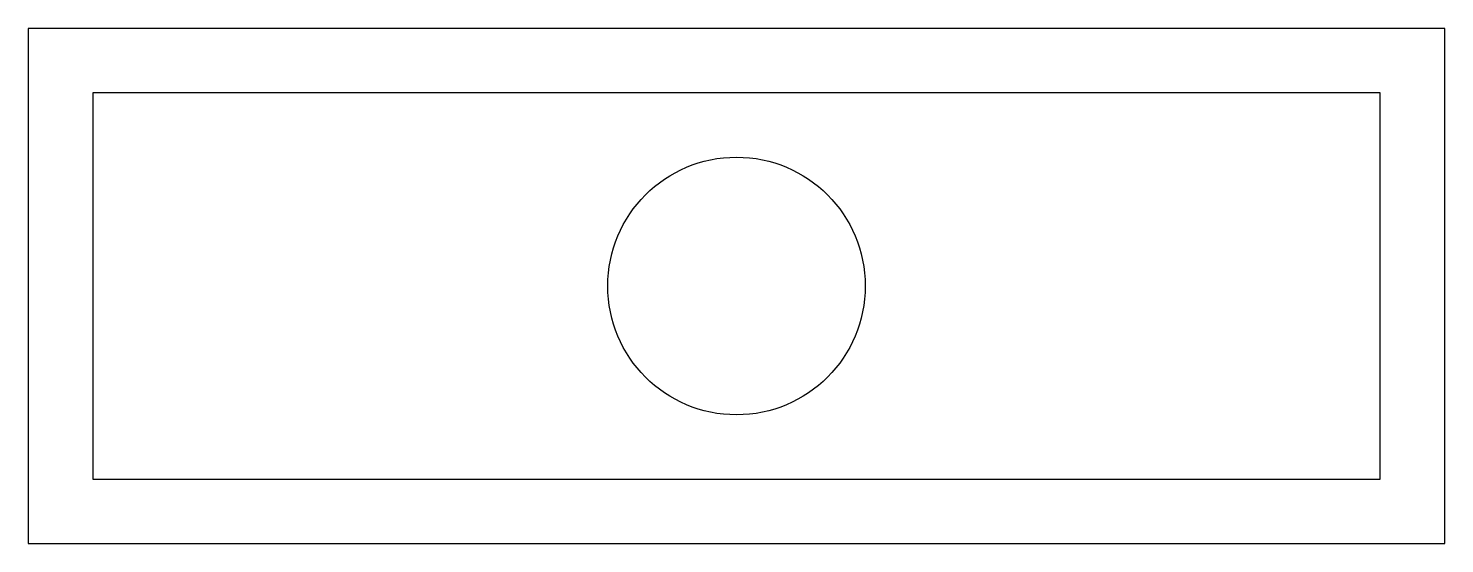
# Model space of a CAD drawing. Extents: x -5.5 to 5.5, y -2 to 2.
import ezdxf

# ---------------------------------------------------------------- set-up
doc = ezdxf.new("R2010")
doc.units = 0
doc.header["$LTSCALE"] = 0.01
doc.header["$MEASUREMENT"] = 0
doc.layers.get('0').update_dxf_attribs({"lineweight": 20})

msp = doc.modelspace()

# ---------------------------------------------------------------- linework, layer by layer
at = {"color": 0, "linetype": 'ByBlock', "lineweight": -2}
for points in [[(-5.5, -2), (5.5, -2), (5.5, 2), (-5.5, 2)], [(-5, -1.5), (5, -1.5), (5, 1.5), (-5, 1.5)]]:
    msp.add_lwpolyline(points, close=True, dxfattribs=at)
msp.add_circle((0, 0), 1, dxfattribs=at)

doc.saveas('drawing.dxf')
